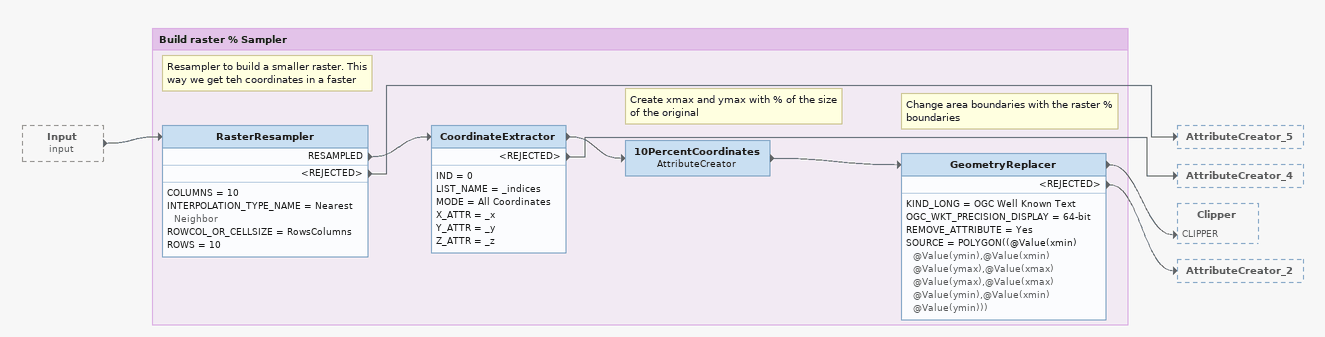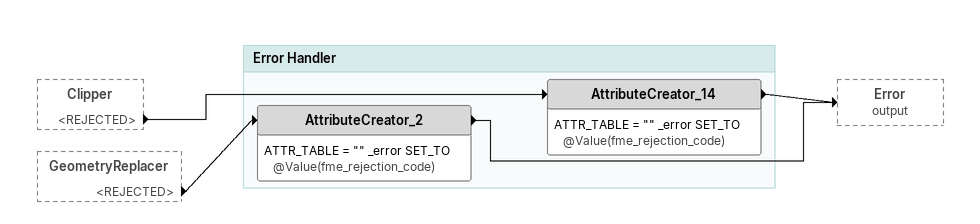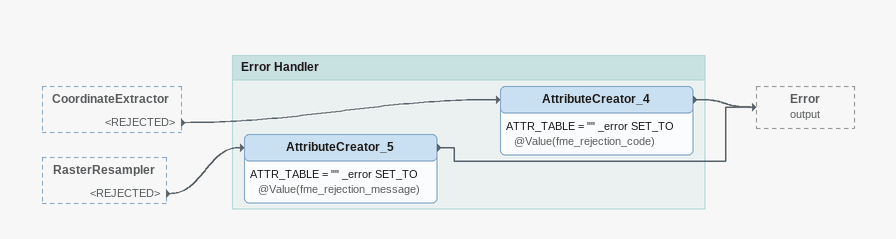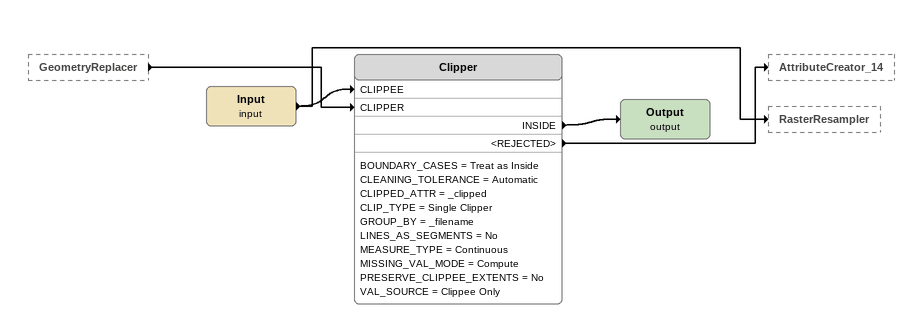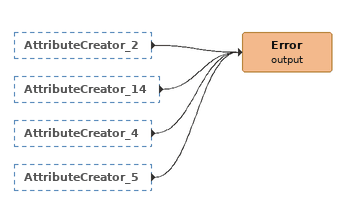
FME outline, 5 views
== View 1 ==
Input (input) [outside]
    -> RasterResampler

Bookmark: Build raster % Sampler
Note: Resampler to build a smaller raster. This way we get teh coordinates in a faster
RasterResampler
    COLUMNS = 10
    INTERPOLATION_TYPE_NAME = Nearest Neighbor
    ROWCOL_OR_CELLSIZE = RowsColumns
    ROWS = 10
    RESAMPLED -> CoordinateExtractor
    <REJECTED> -> AttributeCreator_5
CoordinateExtractor
    IND = 0
    LIST_NAME = _indices
    MODE = All Coordinates
    X_ATTR = _x
    Y_ATTR = _y
    Z_ATTR = _z
    -> 10PercentCoordinates
    <REJECTED> -> AttributeCreator_4
Note: Create xmax and ymax with % of the size of the original
10PercentCoordinates: AttributeCreator
    -> GeometryReplacer
Note: Change area boundaries with the raster % boundaries
GeometryReplacer
    KIND_LONG = OGC Well Known Text
    OGC_WKT_PRECISION_DISPLAY = 64-bit
    REMOVE_ATTRIBUTE = Yes
    SOURCE = POLYGON((@Value(xmin) @Value(ymin),@Value(xmin) @Value(ymax),@Value(xmax) @Value(ymax),@Value(xmax) @Value(ymin),@Value(xmin) @Value(ymin)))
    -> Clipper [CLIPPER]
    <REJECTED> -> AttributeCreator_2

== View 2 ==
Clipper [outside]
    <REJECTED> -> AttributeCreator_14
GeometryReplacer [outside]
    <REJECTED> -> AttributeCreator_2

Bookmark: Error Handler
AttributeCreator_14
    ATTR_TABLE = "" _error SET_TO @Value(fme_rejection_code)
    -> Error (output)
AttributeCreator_2
    ATTR_TABLE = "" _error SET_TO @Value(fme_rejection_code)
    -> Error (output)

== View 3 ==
CoordinateExtractor [outside]
    <REJECTED> -> AttributeCreator_4
RasterResampler [outside]
    <REJECTED> -> AttributeCreator_5

Bookmark: Error Handler
AttributeCreator_4
    ATTR_TABLE = "" _error SET_TO @Value(fme_rejection_code)
    -> Error (output)
AttributeCreator_5
    ATTR_TABLE = "" _error SET_TO @Value(fme_rejection_message)
    -> Error (output)

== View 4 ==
GeometryReplacer [outside]
    -> Clipper [CLIPPER]
Input (input)
    -> RasterResampler
    -> Clipper [CLIPPEE]
Clipper
    BOUNDARY_CASES = Treat as Inside
    CLEANING_TOLERANCE = Automatic
    CLIPPED_ATTR = _clipped
    CLIP_TYPE = Single Clipper
    GROUP_BY = _filename
    LINES_AS_SEGMENTS = No
    MEASURE_TYPE = Continuous
    MISSING_VAL_MODE = Compute
    PRESERVE_CLIPPEE_EXTENTS = No
    VAL_SOURCE = Clippee Only
    INSIDE -> Output (output)
    <REJECTED> -> AttributeCreator_14
Output (output)

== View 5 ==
AttributeCreator_2 [outside]
    -> Error (output)
AttributeCreator_14 [outside]
    -> Error (output)
AttributeCreator_4 [outside]
    -> Error (output)
AttributeCreator_5 [outside]
    -> Error (output)
Error (output)
